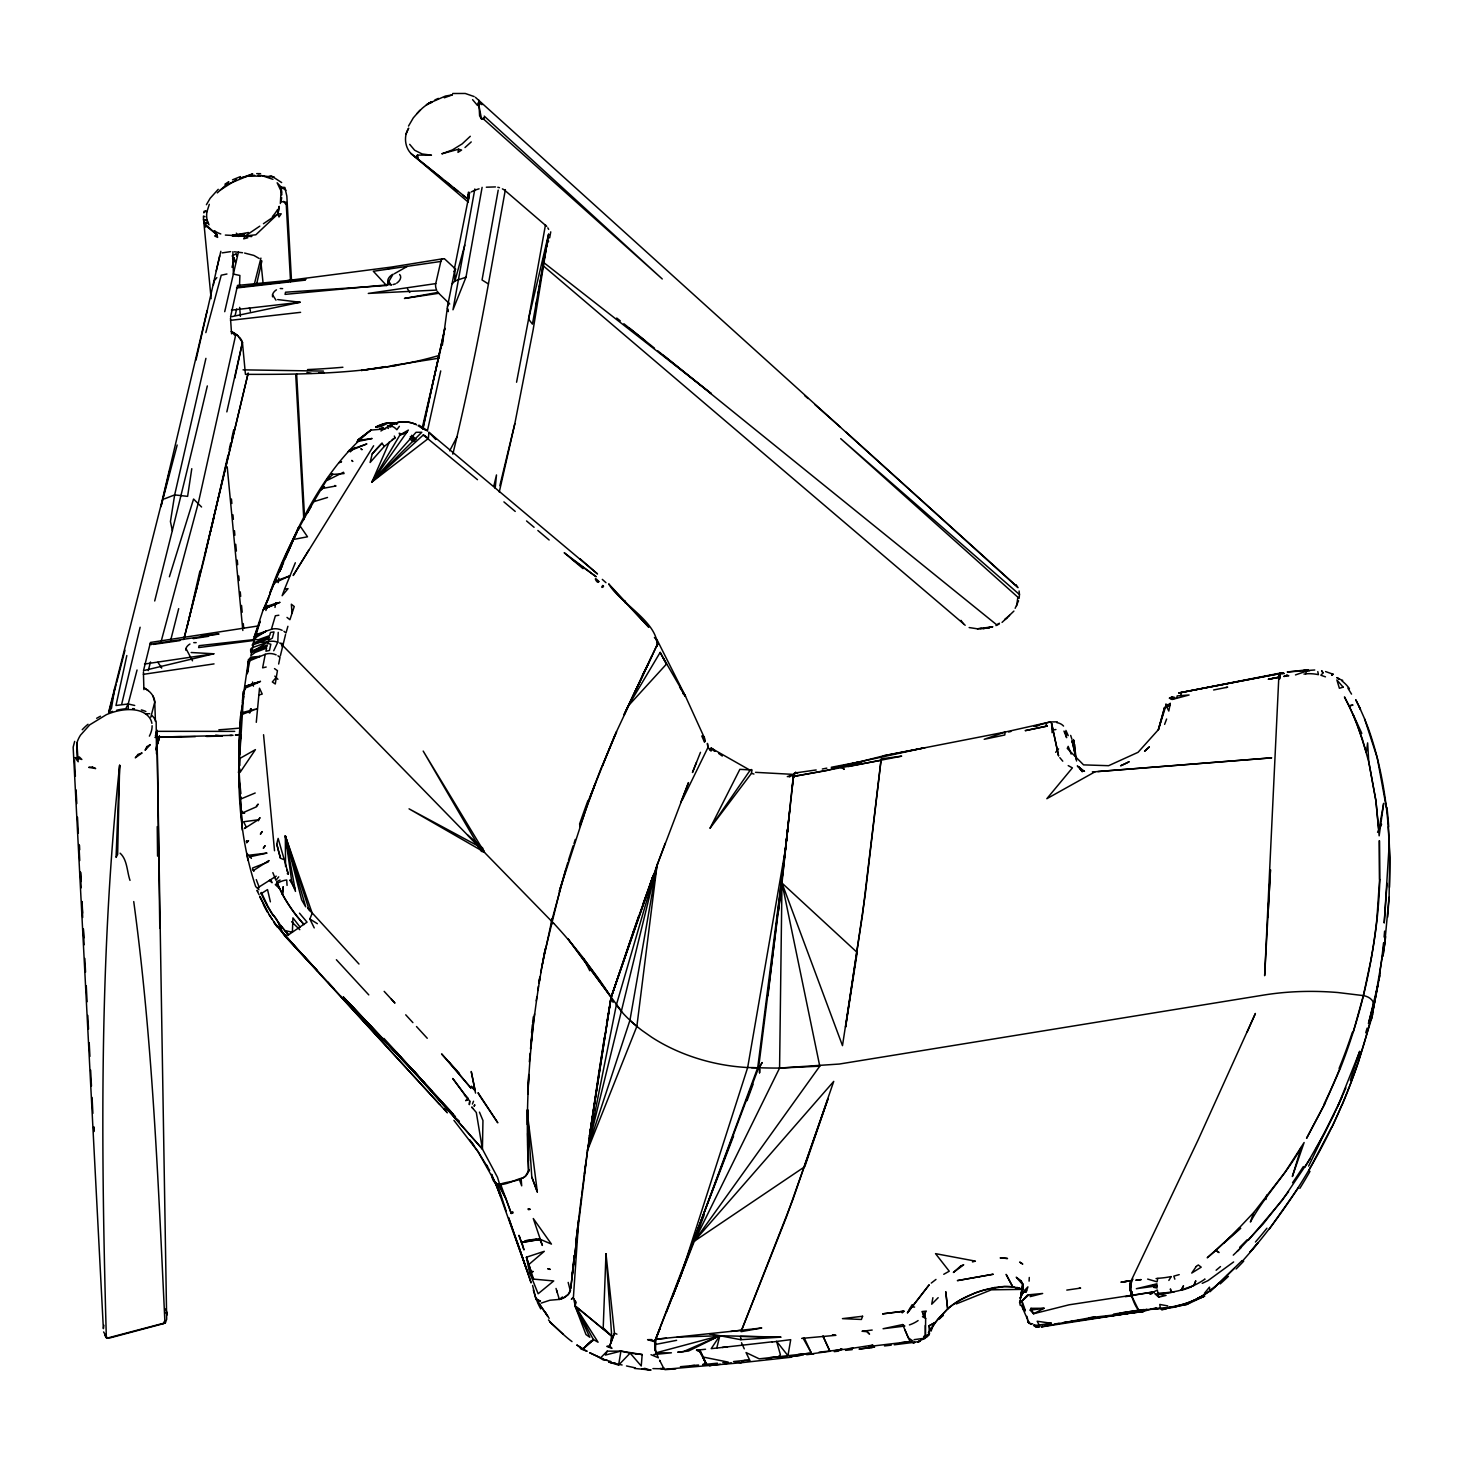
<?xml version="1.0" encoding="UTF-8"?>
<svg xmlns="http://www.w3.org/2000/svg" width="1463" height="1463" viewBox="0 0 1463 1463"><rect width="100%" height="100%" fill="white"/><g stroke="black" fill="none" stroke-linecap="round" stroke-linejoin="round"><path stroke-width="1.5" d="M1218.514 1283.289C1202.677 1299.674 1180.001 1307.575 1157.562 1308.288C1154.801 1306.843 1137.226 1314.323 1143.7 1310.409M230.496 318.184L231.575 333.838M531.819 1177.185L537.323 1191.979L527.777 1116.909L528.582 1171.296C524.431 1096.683 530.978 1022.034 545.278 948.755L540.652 972.95M280.366 203.522L281.262 187.191L277.147 182.784L281.591 192.128M528.417 1160.817L527.503 1109.631L527.448 1124.791M758.346 1068.429L672.761 1296.053L694.358 1241.154L779.578 1068.063L781.974 883.067L788.338 823.614L767.965 995.754M923.135 1313.116L923.281 1315.658L926.317 1311.086L921.946 1311.561L925.658 1318.364L925.402 1338.115L914.101 1339.669M1119.945 1313.134L1138.689 1310.263A8.394 4.956 37.9 0 0 1140.774 1311.25L1138.689 1310.263C1133.075 1304.356 1127.351 1284.77 1131.173 1280.692L1120.914 1282.191L1131.576 1280.637L1132.801 1278.955C1128.083 1289.141 1131.374 1299.565 1131.192 1280.655L1198.032 1140.134L1255.236 1013.841M1379.591 879.537L1379.39 840.713L1379.591 879.537L1376.884 918.782C1371.38 970.024 1359.164 1020.589 1340.254 1068.539L1324.618 1104.163L1306.587 1138.287L1324.618 1104.163M258.933 889.76L255.678 886.56C238.03 834.056 236.622 777.658 240.59 722.795M499.651 1184.5L500.657 1184.335L498.7 1184.555L505.997 1198.892L511.264 1213.467L512.672 1211.711L513.074 1212.882L511.264 1213.467L500.602 1184.189L496.945 1184.152L495.299 1182.104L500.73 1196.478L491.641 1174.314C493.433 1193.771 512.544 1179.818 523.004 1177.861A10.68 6.492 -24 0 0 525.601 1176.087L529.039 1169.778C526.351 1182.342 508.703 1180.513 499.669 1184.39L497.475 1177.276L482.424 1149.095L482.955 1120.53L479.443 1112.118M532.605 1285.465L535.915 1298.888L549.155 1318.346M1029.275 1277.473L1029.092 1281.149M1138.251 1311.47L1142.438 1310.629L1138.251 1311.287M119.655 765.24L117.643 854.465L116.071 857.409L119.655 765.24C99.356 955.394 100.965 1146.827 106.342 1337.712L110.018 1337.895L163.618 1323.613L165.41 1322.771L166.672 1319.297L156.925 730.055L159.796 928.383M655.369 1351.007L655.515 1339.303L733.585 1135.946M651.017 1354.683L658.35 1357.792L655.15 1350.002L654.821 1341.79L651.547 1339.578L647.597 1339.669L654.821 1341.79M1389.1 896.746L1389.759 857.501L1388.277 826.814M143.411 671.974L143.904 689.622M240.92 793.623C236.841 758.017 238.762 721.68 245.199 686.403L260.432 681.429L245.199 686.403L244.943 688.268L258.585 682.435L245.199 686.403M1389.503 887.383L1389.521 886.816C1391.002 836.58 1386.833 785.54 1371.398 737.48A454.335 357.191 -17.2 0 0 1368.143 727.879L1364.522 718.68L1377.195 757.633L1386.339 807.411M93.998 1127.022L93.833 1131.576L93.595 1127.022M655.899 1338.645L655.058 1340.986L660.032 1328.313L655.442 1339.98A10.662 4.48 85.2 0 0 654.802 1342.595L655.351 1350.294L655.589 1339.285L681.703 1272.993L757.706 1067.771L785.521 848.668L793.129 777.895L794.336 773.415L796.658 772.757L789.179 777.036M605.975 1253.681L603.213 1327.855L611.699 1336.048L611.132 1342.467L609.065 1347.295L606.798 1346.381L609.687 1345.905L611.973 1348.356L609.065 1347.295L614.46 1333.25L605.975 1253.681L611.699 1336.048L611.095 1342.577L614.46 1333.25L616.929 1334.165M654.784 1345.43L654.949 1347.898L654.692 1343.564M239.493 286.035L239.895 275.465L233.385 274.093L232.873 251.709M1279.192 675.138C1279.613 672.596 1284.679 672.486 1280.381 673.254L1278.808 677.296L1264.635 975.693M574.959 1305.764L611.699 1336.048L574.959 1305.764L598.074 1342.229L593.393 1339.541L574.959 1305.764L574.264 1299.089L574.959 1305.764L585.986 1334.549L589.827 1337.273L574.959 1305.764L576.166 1302.399L575.197 1300.772M273.727 650.761L277.769 642.202L278.226 632.345M238.634 772.903L243.151 701.984L240.407 716.961L238.634 772.903L239.255 761.638M239.621 754.871L240.718 734.591M241.834 714.31L242.072 709.793M242.565 700.777L247.942 664.001M1267.891 917.136L1270.469 869.772L1264.672 975.309M528.71 1075.086L527.85 1094.324L528.765 1074.537M1163.853 710.707L1163.926 709.555L1158.385 729.69L1138.068 752.311L1108.607 765.698L1083.553 764.875L1067.277 748.434L1068.191 746.368L1071.172 754.085M242.401 702.551L243.059 691.761M1023.131 1285.063L1021.083 1294.353L1022.637 1284.477L1016.236 1277.217L1020.735 1280.564L1022.893 1284.148M1389.119 845.87L1384.217 923.007L1387.052 883.378M256.281 722.32L259.5 688.213L262.224 694.084L258.658 695.035M573.405 1297.388L571.484 1299.162L573.405 1297.388L578.36 1224.915L570.68 1288.629L587.797 1148.4L616.325 1005.044L657.052 865.291L688.506 782.595L680.642 802.803M1387.692 917.082L1389.064 897.294L1384.455 946.25M1076.165 759.187L1072.16 740.808L1074.738 752.549L1074.592 744.521L1072.16 740.808L1073.824 740.772L1076.549 761.016M607.218 1351.172L605.371 1355.049L620.934 1351.117L642.184 1354.555L641.233 1365.985L630.151 1353.129L620.934 1351.117L607.218 1351.172L600.653 1357.792L589.68 1352.672M282.487 894.277L283.145 886.925L282.487 894.277A53.326 18.086 57.2 0 0 289.016 905.103A53.326 17.556 57.2 0 0 303.957 924.451M529.35 1061.9L530.118 1053.287M530.502 1048.989L531.855 1033.939M1019.473 594.527L1019.126 598.33L840.695 438.644L1019.473 594.527L1019.089 590.961M654.839 1343.546L654.93 1342.559M530.868 1046.027L534.086 1016.657M495.171 488.349L496.487 474.945L493.891 485.789M530.904 1045.752L532.239 1032.348M1279.851 674.114L1279.576 679.051L1280.381 673.254M792.123 788.447L793.495 775.756L794.976 772.738M672.761 1296.053L681.776 1272.993L747.666 1067.533L785.521 848.668L793.678 774.915M786.417 841.17L788.338 823.614M790.239 806.04L782.504 876.227M276.452 289.839A7.114 4.901 -31.5 0 0 272.52 294.794L272.539 296.843M1385.114 938.057L1383.029 956.089L1385.662 936.741M248.125 662.428L248.491 659.301M758.675 1067.076L780.511 893.747M1382.773 954.059L1371.983 1017.151L1359.2 1059.194M1383.285 949.67L1384.071 943.105M578.507 1220.215L575.727 1243.495L581.378 1196.972M1045.935 726.215L1046.118 724.587L1047.106 726.069L1025.38 730.622L1047.106 726.069M405.909 134.303L408.671 128.177C403.313 136.077 404.702 149.153 413.133 155.407L441.716 178.23M442.393 345.049L447.532 306.334L454.792 270.033L453.987 271.606M604.402 1037.139L587.504 1150.32L636.862 1026.386L657.052 865.291L665.208 843.273M778.481 911.23L781.974 883.067L857.172 952.45L845.577 1027.154L865.09 895.594L881.22 758.84L901.647 756.152L848.211 766.594L860.262 761.711L883.689 755.804L1005.118 732.067L1050.105 721.954L1057.328 721.844M468.416 192.128L467.648 198.127L467.995 194.597M533.757 1020.333L534.58 1013.859M581.652 1194.85L585.932 1161.969M1130.259 1286.873L1131.411 1280.765M275.007 607.438L275.593 602.921M278.226 582.658L278.811 578.159M1007.257 617.569L1004.788 619.617L1009.543 615.393M189.952 644.031A7.114 4.352 -26.8 0 0 185.966 648.566L185.966 650.377M584.395 1173.637L587.797 1148.4L657.052 865.291L629.95 1020.26L587.797 1148.4M589.114 1138.635L611.077 997.254L638.782 915.856M539.244 981.216L539.81 977.339L539.115 981.71M468.983 195.603L468.014 202.296L469.605 192.385L454.39 268.899M191.781 468.69L187.611 496.359L174.664 494.896L164.459 498.865M536.226 1000.893L536.83 996.943M484.216 116.107L662.264 278.976L483.832 119.308L484.07 117.698L481.546 119.033L479.608 115.906L478.748 100.087M1163.908 710.36L1164.585 707.434L1164.018 709.683M103.891 1325.222L103.361 1328.66L73.15 747.191L74.668 741.394M276.306 677.314L275.3 683.989L272.337 681.959L276.306 677.314L277.44 670.676L274.495 668.591M1165.353 707.489L1158.385 729.69L1164.42 708.458L1166.633 706.684L1168.809 711.055L1170.29 703.264L1168.352 704.764L1169.998 704.398M1176.91 697.522L1177.166 695.913L1189.09 694.998L1173.381 699.168L1169.467 698.162L1172.119 696.827L1174.862 697.504L1172.174 699.515L1169.467 698.162L1174.515 698.436M537.744 990.451L538.421 986.08M1380.176 973.498L1371.215 1020.058M76.881 743.131L78.179 761.766L74.942 757.578L81.855 759.462L79.276 756.92L77.1 759.059L76.881 743.131A35.972 21.78 -28.1 0 1 80.52 735.121L89.773 724.807L106.36 714.676A43.634 26.407 -28.1 0 1 134.907 709.976C142.368 710.835 150.561 715.316 151.896 723.344M422.935 428.878L444.862 328.224L422.844 428.568M516.567 382.227L528.564 319.135L548.57 234.245L533.227 329.358L514.83 423.648L499.267 492.025M114.736 688.268L111.462 708.293L108.628 712.17L161.698 502.467L207.106 310.705M219.688 255.879L195.987 360.117M606.578 1023.844L611.077 997.254L657.655 863.572M281.207 200.577L281.701 197.67M539.024 983.099L540.03 977.138M615.612 1363.37L609.01 1362.126L618.593 1365.089L620.934 1351.117M1265.952 1199.495L1266.702 1195.052M1371.489 957.387L1363.37 995.608L1353.129 1032.476M474.853 188.965L452.981 309.79L465.984 277.22L482.113 187.337M498.206 190.117L482.059 279.982L488.423 283.968A3646.564 2055.296 68 0 1 456.895 437.09L452.817 454.152M488.423 283.968L505.375 189.605M545.498 224.772L528.564 319.135L532.441 324.128L548.57 234.245M536.08 304.816L536.884 300.317M537.689 295.837L538.494 291.338M539.298 286.839L546.979 244.156L543.413 259.701M549.649 237.902L550.746 231.849M213.415 284.919L214.128 280.951L216.835 277.604M187.246 626.292L199.937 570.917M932.9 1297.681L931.712 1304.21L938.167 1297.681M458.596 149.208L458.01 152.353L461.577 150.049L458.596 149.208L441.826 153.816L452.341 149.939L462.125 143.923L470.3 136.278M1379.7 975.693L1378.786 980.466M542.224 965.178L551.624 921.141L565.852 869.443M209.008 224.863L207.124 219.999A36.118 24.542 -32.6 0 1 206.96 211.696L209.3 204.345M247.43 672.194L248.125 668.737M276.141 654.857A10.662 7.059 11.9 0 0 265.242 654.327L262.627 667.841L266.175 667.018M278.665 664.037L280 657.436L277.933 655.808M442.978 258.75L391.663 267.034L287.736 280.53L237.518 285.431L230.551 316.904L300.171 302.274L277.714 299.568M260.926 258.11L253.995 285.468M1373.647 1003.837L1368.472 1023.515L1377.817 985.257C1359.73 1087.32 1311.36 1184.097 1242.252 1261.307M1130.643 1282.228L1130.058 1288.043L1131.557 1295.743L1138.689 1310.226L1144.029 1309.568L1142.877 1311.671L1088.746 1317.816M544.547 953.199L560.804 886.706M570.332 1290.878L568.174 1282.411M226.838 411.889L242.437 342.415L237.811 335.667L231.392 331.571L235.47 335.978L198.383 502.705L161.186 641.306M1279.265 675.485L1278.808 677.259L1268.439 679.253L1278.808 677.259L1279.32 678.137L1279.924 673.565L1282.722 673.876M126.824 655.552L115.979 705.477L128.195 703.977L134.706 705.459M440.729 370.925L427.361 431.073M793.275 777.164L793.549 774.933M159.394 737.169L157.73 743.807L159.376 736.291M157.73 743.807L159.449 735.98M250.758 650.998A5.34 3.456 13.7 0 1 252.678 647.579L268.003 641.891L251.581 652.407L250.868 655.607L255.074 652.516L266.595 648.109L265.919 651.218L269.466 650.45L270.838 644.214L267.656 643.446L268.003 641.891L268.406 640.319L272.319 638.179L274.002 631.888L270.509 632.473L269.649 635.619L258.201 639.752L254.818 639.496L252.185 645.201L268.826 638.746L269.229 637.191L253.94 642.714L268.003 641.891A10.662 6.931 13.7 0 1 277.769 642.202M280.329 655.918L285.559 634.521M704.873 740.79L704.544 742.235L701.838 736.127M251.947 650.797L267.29 645L266.943 646.555L251.581 652.407L250.63 651.529L251.947 650.797L253.52 644.342M183.716 639.514L204.326 558.336L228.045 455.048M229.179 449.726L230.679 443.07M231.703 438.626L233.714 429.756M435.755 283.603L368.292 293.423L436.614 290.076A7.077 3.968 72.2 0 1 435.755 283.603L440.82 261.456A7.096 3.987 72.2 0 1 443.783 258.713M1303.954 674.077L1305.673 673.931L1306.477 671.151L1295.468 674.918M205.917 358.362L174.664 494.896L170.44 521.541L172.323 530.612L154.712 600.982M238.432 251.983L224.717 311.674M256.336 285.285L261.914 260.944M235.214 315.167L236.64 308.986M1371.819 1017.791L1372.641 1014.188M257.141 626.109L150.451 642.458L143.502 670.639L213.817 653.778L191.178 652.516M247.978 374.053L196.188 590.339M1026.276 1291.792L1024.612 1292.231L1026.276 1291.792L1027.922 1286.855L1022.088 1293.036M216.231 270.966L220.84 251.325M234.793 378.149L242.437 342.415A21.323 12.82 12.9 0 0 239.438 337.258M422.441 426.995L443.234 338.264M205.113 554.056L248.18 372.955M121.74 703.996L140.119 627.243M499.852 485.716L514.83 423.648M169.708 470.574L160.912 506.747L177.169 445.008M384.275 446.434L382.026 443.252L376.997 448.446L372.205 453.896L370.102 462.491L384.275 446.434L395.083 437.821L394.333 436.047M172.323 530.612L181.101 494.933A4789.259 701.783 -83.5 0 0 207.325 385.939M210.507 531.801L214.019 517.445M716.779 1348.045L719.814 1335.719L780.767 1337.145L740.827 1339.706L709.445 1333.762M283.255 859.33L280.475 858.251L278.482 851.045L276.763 843.986L278.135 838.409L288.357 874.033L287.26 873.722M184.338 637.539L197.103 586.626M1016.639 605.828L1017.846 597.325M1020.004 1298.23L1023.332 1292.231L1020.205 1297.736M170.622 640.465L178.687 608.645M232.014 267.29L233.696 260.688L232.58 258.348M859.951 762.955L860.262 761.711L924.982 747.721L883.268 755.822M116.656 682.581L124.977 650.249M148.275 670.584L150.506 661.989M283.676 201.528L286.145 202.479L285.724 204.107L283.676 201.528L280.823 202.04M108.865 712.463L116.107 684.721M126.074 708.001L128.195 703.977L137.047 669.999M150.817 717.163L154.767 702.021L152.975 696.041M155.718 749.733L159.065 736.895M205.826 332.613L221.242 275.209L226.948 274.002M464.759 245.144L454.938 280.951L452.323 283.694M704.782 741.394L703.575 736.584A10.808 7.498 -31.3 0 0 703.026 736.054M254.141 636.606L256.153 634.631L271.368 629.328L275.373 615.777L278.848 615.228M287.9 626.31L285.998 632.985L283.932 631.303M1034.78 1325.204L1035.822 1326.959L1039.443 1326.886L1034.469 1326.319L1033.518 1325.057L1034.78 1325.204A17.757 9.272 -25.8 0 0 1039.023 1325.003L1051.44 1323.247M255.165 639.349L256.665 634.156M567.863 862.274L559.36 891.186L589.498 798.286L601.421 767.362M1279.046 675.705L1280.527 673.035L1281.954 673.199L1178.849 692.968L1280.527 673.035M1367.119 1028.16L1365.729 1032.805M169.397 576.769L193.573 499.029L201.565 507.003M270.106 593.85L262.938 610.473L253.245 639.88M163.618 1323.613L164.368 1321.272M573.99 843.566L575.27 839.469M292.033 613.088L291.356 604.219L294.246 606.523L289.912 619.69L287.004 617.423M568.467 860.207L573.149 845.76M1350.294 1080.352L1359.767 1051.294L1356.53 1060.492M155.407 735.852L156.358 732.926M1373.373 1004.953L1373.501 1004.606A10.662 6.931 13.7 0 0 1363.37 995.608L1337.767 992.517A230.843 150.031 13.7 0 0 1263.538 995.096L839.323 1064.04L779.578 1068.063A373.193 242.565 13.7 0 1 759.078 1067.752L751.507 1067.697M264.2 608.809L278.098 602.701L264.821 606.962L264.2 608.809L279.78 602.372L264.2 608.809C288.412 545.717 317.16 473.665 371.364 429.775L357.704 440.162L370.742 430.14L385.665 428.805M579.787 826.357L595.459 783.272L588.949 800.517M1030.702 1295.139L1030.19 1296.62L1042.662 1293.475L1027.629 1294.901L1021.979 1300.973L1023.058 1308.964L1025.069 1309.751L1021.979 1300.973L1028.507 1295.139M1018.559 600.799L1015.157 608.297M642.897 904.244L653.138 875.898M1359.694 1051.495L1338.06 1105.754L1345.923 1087.814M1166.614 719.028L1164.621 724.368M579.787 826.595L584.231 814.031M932.9 1326.008L931.071 1331.092L929.023 1325.825L935.479 1322.223L947.622 1308.946L945.756 1291.683L947.695 1308.873L937.929 1319.023L928.328 1332.683M239.365 741.723L240.846 737.626M249.807 713.011L251.289 708.915M650.23 883.908L653.924 873.74M747.044 1100.651L753.079 1084.211M284.59 589.077L282.14 595.715L288.028 588.638L284.59 589.077L295.325 562.761M1015.925 585.511L845.596 431.75M704.142 1215.04L694.358 1241.154L804.76 1166.706L828.076 1098.622L786.509 1216.777L741.064 1331.659L761.748 1327.983L730.842 1331.44M472.439 1104.053L473.518 1101.218M902.744 1311.415L902.196 1312.86L903.951 1311.195L882.683 1313.847L903.951 1311.195M1194.027 1285.374L1195.783 1280.783L1193.808 1285.483L1190.736 1286.8L1194.027 1285.374A53.29 34.289 -12.5 0 0 1204.982 1279.083L1204.872 1279.156M447.532 306.334L448.794 303.097M666.396 1312.183L681.776 1272.993M696.461 762.406L692.474 772.501L700.484 752.329M287.973 552.301L298.708 527.375L269.686 593.576C283.913 552.246 305.986 513.988 328.736 476.755M589.498 798.286L614.241 736.511L657.655 643.775L624.152 714.621L628.029 706.08M1030.226 1310.153L1030.994 1308.324L1044.125 1308.288L1033.518 1313.756L1030.226 1310.153L1044.125 1308.288M249.021 712.664L250.703 708.659M274.569 583.463L276.361 579.311M280.823 568.924L283.511 562.688M281.499 567.223L279.689 571.411L281.92 566.4M285.12 558.829L298.708 527.375M579.933 558.701L597.507 573.953L428.933 432.317L428.366 438.479L371.931 482.004L389.469 441.789M652.004 655.717L628.596 705.203M1247.262 1031.762L1255.4 1013.457M624.152 714.621L648.456 663.416L642.476 675.083M1304.996 1167.163L1324.746 1132.819L1337.84 1106.247M262.938 610.473L268.717 598.294M408.524 126.056L413.298 117.881L419.972 110.219M579.22 1346.6L580.976 1348.977L587.12 1351.318L583.024 1348.959L593.393 1339.541L583.024 1348.959L576.769 1344.972L581.725 1348.173M1308.617 1166.102L1341.882 1097.25M682.307 800.005L707.946 747.502L707.434 743.515L707.946 747.502M1180.787 694.779L1181.409 693.48M1167.017 705.879L1166.322 707.269L1165.938 703.941L1167.017 705.879L1167.821 704.508M1333.89 1114.623L1315.566 1149.534M1331.549 1127.315L1308.635 1170.875M607.182 1360.261L603.268 1359.438L610.894 1361.504M1377.543 832.301L1381.602 824.254M296.788 532.825L293.423 539.463L307.504 536.793L300.244 526.223L298.507 529.515M710.104 828.131L739.857 769.355L751.763 769.977A10.662 1.39 -73.4 0 1 751.452 773.342L710.104 828.131L750.135 770.251L751.763 769.94M206.411 204.71L210.16 198.273L218.243 189.312M449.671 450.805L456.895 437.09M1181.244 1290.055L1183.512 1285.776L1181.226 1290.073L1177.953 1290.915L1171.296 1292.268L1170.382 1288.903L1171.186 1292.286L1174.533 1291.683M273.746 922.129L277.257 926.902L269.082 914.54L259.756 896.344L267.583 912.089M794.19 773.452L795.671 772.501L793.915 773.927A10.662 3.731 80.4 0 0 793.348 775.811L793.751 777.694L793.293 776.469M907.481 1312.786L929.042 1284.989L907.481 1312.786L910.333 1307.501M259.792 226.162L245.254 236L243.699 238.816L247.796 237.774L242.913 234.153A43.908 29.827 -32.6 0 1 232.05 235.58L251.855 236.421L225.357 235.068M247.796 662.538L250.52 657.216L260.121 656.357L250.191 658.825L247.247 673.803L248.527 661.258L265.242 654.327M307.504 512.91L311.198 506.417M314.234 927.908L309.845 919.002L312.204 913.259L285.34 835.958L285.559 866.535M386.543 285.523L392.98 274.294A7.114 4.773 -34 0 0 387.896 280A7.114 4.773 -34 0 0 390.658 284.535L285.066 294.374L285.559 292.216L386.543 285.523L373.339 271.277L440.82 261.456M477.487 479.699L423.282 434.986L426.702 437.181L423.282 434.986L371.931 482.004L399.929 434.986L406.86 432.298L399.929 434.986L399.198 433.213L401.612 434.09M546.943 243.955L548.662 241.121M1310.226 1158.659L1282.21 1200.337L1248.396 1240.203M308.675 550.326L293.185 575.489L373.632 445.758M1168.846 1280.418L1171.113 1276.742M320.964 490.087L324.493 486.758L321.915 488.569L335.996 485.972L334.844 485.478M912.181 1304.685L910.937 1306.678L914.613 1307.081M1298.358 1187.828L1269.372 1228.993M930.724 1329.556L935.278 1322.497L929.023 1325.825L929.261 1331.641M750.464 770.544L751.305 769.483L750.684 770.196M677.223 1337.109L719.814 1335.719L711.219 1348.648L727.495 1346.874M371.931 482.004L416.041 432.298L421.783 432.28L371.931 482.004L408.36 430.085L399.929 434.986M254.653 175.304A43.817 29.754 -32.6 0 0 240.023 178.321L252.715 173.896L225.777 185.124L217.292 192.878M1142.438 1311.232L1144.011 1310.958L1041.345 1326.923L1042.461 1325.752M861.744 762.589L854.246 764.07L860.262 761.711L826.321 770.635L793.385 776.469L880.982 760.303L862.53 914.631L842.487 1045.643L781.974 883.067L819.774 1066.18L694.358 1241.154L833.745 1081.376L792.653 1200.19L741.522 1330.269L655.68 1339.285L666.451 1338.206M1288.556 1191.705L1263.081 1224.092L1237.259 1251.34M339.379 462.692L341.537 461.741L339.91 461.997M399.381 426.318L396.875 429.738A10.662 7.022 59.5 0 0 389.158 425.898L387.494 426.044L397.918 422.46A53.326 38.751 84.2 0 1 407.153 422.002A53.326 38.843 85.1 0 1 416.48 424.636M927.56 1334.713L926.993 1335.445L929.352 1334.457L926.792 1336.944L929.645 1333.14L925.622 1336.908M1013.914 611.077L1002.045 622.415M1204.396 1293.347L1209.462 1287.166L1210.102 1291.683L1242.069 1260.576M1072.891 744.649L1073.933 740.735L1074.281 741.942L1072.178 742.692M278.738 876.849L275.904 880.232L272.849 872.625M709.976 749.897L708.915 748.709L711.365 748.251L711.055 751.068L709.976 749.897L711.365 748.251L750.135 770.251M1055.664 752.329L1058.59 748.873M1254.157 1211.986L1285.081 1172.229L1304.118 1142.512L1292.359 1176.49L1301.32 1147.193C1286.727 1173.783 1264.91 1195.49 1250.39 1222.026L1253.754 1212.461L1232.248 1235.247L1207.231 1257.796L1215.79 1250.518L1219.026 1252.566L1216.027 1250.316L1239.435 1228.006M1257.961 1242.947L1249.768 1252.273L1256.772 1244.318M205.698 210.745L203.814 212.848L204.143 211.239L206.978 211.696M941.002 1317.121L939.301 1318.968L943.416 1315.2L940.435 1317.066M666.488 664.056L628.359 705.806L660.087 652.535L666.488 664.056L660.252 652.279M256.427 806.003L258.165 804.101L256.5 806.79L242.565 812.879L242.383 811.234M372.205 453.896L382.026 443.252M416.937 113.602L422.167 108.353A39.446 26.773 -33.7 0 1 431.512 101.733L426.41 104.787L432.225 102.191M1323.192 672.797L1320.851 675.248L1325.46 676.839M618.593 1365.089L630.151 1353.129L642.184 1354.555M417.504 155.078L415.583 157.035L418.308 158.37L417.504 155.078L431.457 155.188L422.13 153.962L414.651 150.25L409.677 144.343M873.448 1347.204L859.75 1349.051M1240.88 1247.811L1239.874 1248.799M1238.887 1249.768L1233.254 1255.144M1226.744 1275.773L1234.425 1268.348M471.232 141.929L464.996 147.544M350.26 451.884L354.887 447.44M1223.982 1243.129L1240.734 1228.298M1227.036 1275.498C1213.248 1289.543 1196.88 1302.125 1177.075 1305.782M592.021 1340.913L584.414 1347.606L591.491 1340.583L592.57 1341.242M257.634 887.876L276.233 876.136M533.556 1279.119L528.838 1264.507L544.309 1251.304L526.424 1257.211L529.478 1272.316L538.146 1293.749L553.727 1280.948L533.556 1279.119L529.478 1272.316M219.98 190.245L236.384 179.748M1038.364 1326.85L1035.713 1326.466L1039.498 1325.88M1220.489 1266.574L1216.119 1270.25M1192.254 1301.156L1187.005 1304.374L1174.679 1306.806M931.254 1283.088L935.973 1279.43M1142.676 1309.732L1140.024 1310.062M266.815 904.28A53.326 18.434 57.2 0 0 273.325 915.308C279.323 920.904 279.616 929.371 284.499 935.534L288.522 934.82L307.047 922.147L299.476 913.168M916.734 1341.845L920.245 1341.132L917.776 1342.248L924.835 1337.603M1141.359 1309.897L1157.855 1308.964L1160.305 1308.105L1159.793 1304.447L1167.73 1305.91M541.109 1303.131L549.869 1300.241L559.341 1299.418L562.487 1296.968M1030.994 1308.324L1033.518 1313.756L1069.051 1304.813L1154.234 1291.829L1151.454 1293.877L1149.772 1293.987L1157.324 1290.019L1158.733 1297.151L1166.066 1295.413L1154.837 1293.676L1158.733 1297.151M220.785 233.952A41.165 27.962 -32.6 0 1 214.348 230.715L217.054 234.775L214.659 235.945L217.603 237.39L217.054 234.775L204.363 223.528L207.892 222.504M1233.638 1261.947L1208.054 1280.6L1202.239 1283.362M531.215 1271.804L533.081 1271.512L531.215 1271.804L526.424 1257.211L528.838 1264.507M923.592 1336.56L924.909 1335.646L925.402 1338.115L925.256 1325.478M263.431 223.711L277.952 213.872L281.207 213.836L278.994 216.981L277.952 213.872L279.159 206.466L277.952 213.872L255.86 234.775L245.254 236M380.892 431L386.726 427.342L388.445 428.476M392.212 439.686L395.083 437.821M287.059 885.389L286.711 879.976A10.662 4.444 -22.6 0 0 277.238 883.378L275.3 884.621L279.616 888.644L282.396 894.094L276.562 881.805L280.073 880.013M1333.14 674.242L1331.696 675.138L1333.14 674.242L1325.569 671.572M407.153 266.485L394.242 273.8M396.967 423.667L393.84 423.081A53.326 38.733 83.7 0 0 384.55 423.575L375.753 427.123A53.326 38.77 82.8 0 1 393.84 423.154A53.326 38.806 85 0 1 396.235 423.429M393.328 423.868L387.933 426.611L390.895 427.031M943.745 1274.291L949.249 1271.219L935.534 1253.645L975.382 1261.124L972.474 1261.929M232.087 256.025L236.22 253.666A17.775 10.716 12.9 0 0 236.841 256.153M96.649 718.278L100.453 716.212M1196.697 1298.906L1200.117 1296.986M1097.908 771.568L1271.694 757.834L1095.129 771.751L1046.831 798.707L1072.397 767.892L1068.209 765.606M1142.42 1311.58L1143.682 1311.378L1084.028 1319.626M999.448 623.22L996.632 624.756L663.379 355.29M387.439 423.356L380.782 426.666L375.753 427.123M914.576 1342.357L913.186 1343.052L915.655 1342.138L894.277 1344.79M719.814 1335.719L688.47 1351.062L677.753 1352.178L683.44 1351.593L719.814 1335.719L656.101 1352.8L671.407 1352.818L653.833 1354.537M1023.423 1291.975L1026.66 1290.787M1160.305 1308.105L1162.372 1309.513M995.956 625.579L999.064 624.116M232.489 179.839L240.481 176.584M434.895 99.941L438.37 98.387M428.184 103.654L445.41 96.064L452.414 94.857L444.331 97.783M849.162 1348.776L872.899 1345.1L868.729 1346.509M994.785 1287.513C979.186 1290.695 960.752 1297.114 947.695 1308.873L951.572 1305.746A45.463 22.53 -25.7 0 1 960.277 1300.058L974.76 1293.054A58.593 29.406 -25.8 0 1 984.837 1289.799L1004.167 1286.544A61.812 31.765 -26.3 0 1 1012.817 1286.818L1023.442 1289.616M273.709 583.243L289.784 575.873L274.422 581.488M255.202 793.001L241.285 798.798L241.157 797.079M1189.456 1302.363L1204.616 1296.108L1199.349 1297.882M1144.285 1310.263L1146.699 1309.275M348.139 451.5L366.866 443.929L349.255 450.165M956.18 1303.954L991.402 1289.817L1021.32 1289.397L1016.694 1287.44L1020.26 1288.373M389.158 425.898L397.771 422.496L396.327 424.288L397.918 422.46A53.326 38.751 83.8 0 1 407.153 422.039A53.326 38.788 84.8 0 1 416.352 424.636M1065.32 732.012L1066.618 737.663L1063.967 731.098L1068.228 735.596L1065.905 730.421M1196.899 1299.107L1204.616 1296.108L1187.005 1304.374L1169.559 1307.52M395.504 283.84L392.98 284.608M1166.633 706.684L1169.797 705.751M787.295 776.634L793.641 774.402L755.53 772.336M222.23 252.88L230.605 251.636M248.436 232.507L232.05 235.58L244.76 233.678M258.146 175.249L268.552 176.584L271.149 175.725L281.646 182.564M702.661 1364.632L706.208 1363.937L699.241 1350.623L696.571 1350.203L699.442 1350.258L698.82 1351.355L696.571 1350.203L699.68 1349.874L706.556 1364.083L702.661 1364.632L717.455 1363.187M110.457 712.006L112.523 711.347M446.636 1111.642L443.929 1108.661M241.87 714.493L257.287 708.677L242.035 712.664M1306.148 670.932L1309.678 670.767M314.015 501.59L327.511 497.457M1179.215 1274.62L1173.82 1276.138L1174.844 1279.174M1153.411 1284.861L1156.922 1285.886L1136.349 1288.702L1156.922 1283.819L1157.05 1287.989L1153.649 1287.367M559.341 1299.418L564.041 1297.681A10.808 6.602 -26.3 0 0 566.675 1295.852L568.229 1294.462A10.735 7.242 -22.5 0 0 570.223 1291.445L570.515 1290.019L568.156 1294.536L563.072 1298.156A10.844 6.218 -26.2 0 1 559.341 1299.382L556.598 1290.293M1034.195 726.27L1050.105 721.954L1050.983 722.832M165.41 1322.771L107.256 1338.096L103.599 1331.933M439.558 355.326C376.741 373.723 310.613 374.546 245.711 374.345M833.069 768.13L860.262 761.711L831.258 767.289M832.282 768.13L860.262 761.711M465.984 277.22L454.938 280.951L454.792 270.033M1034.469 726.416L1038.73 725.502M1008.629 731.975L1010.878 731.5M902.671 1324.564L883.085 1328.733L904.829 1326.063L902.671 1324.564L910.333 1342.339L911.467 1341.406L899.818 1342.851M1161.659 1309.842L1166.743 1308.782M1213.595 689.987L1227.658 687.171L1226.085 687.482M843.767 769.355L842.011 767.069L839.268 767.014L842.213 766.74L841.609 767.746L839.268 767.014L848.43 765.222M654.802 1344.588L676.619 1340.327M1271.859 678.594L1278.808 677.259M1178.849 692.968L1281.954 673.199M822.334 769.008L826.796 768.148M980.301 628.578A30.394 20.848 -32.6 0 0 983.319 628.578L992.792 626.767L977.43 628.816L969.146 627.554M1154.234 1291.829L1132.947 1295.34M716.961 1364.248L709.372 1365.637L720.326 1364.248M438.754 293.295L437.949 292.399L404.465 298.434L438.754 293.295L449.726 303.993M283.091 643.738L279.634 643.025M643.647 1368.582L645.146 1368.326M772.135 1342.028L790.715 1339.669L787.954 1355.689L776.579 1341.315L780.401 1354.701L778.371 1356.731L759.206 1358.834L746.039 1352.544L749.605 1359.877L733.548 1361.559L741.083 1362.748L791.739 1357.17M385.683 366.61L361.196 370.486L396.839 365.366M392.358 365.549L439.101 358.161M1138.689 1310.226L1113.636 1314.085M1130.277 1312.53L1136.166 1311.616L1129.893 1312.585M237.664 734.7L235.342 735.066L239.731 734.554M193.171 638.636L208.606 636.295M213.817 653.778L144.508 664.056M214.037 663.891L143.392 674.333M1079.859 1320.248L1063.235 1322.717L1127.827 1313.408M922.056 1339.523L924.872 1338.517L923.976 1338.279M1094.873 1316.901L1041.784 1326.703M1125.303 1296.657L1133.203 1295.541M1044.545 1325.441L1048.697 1324.838M1054.933 1323.924L1059.084 1323.338M149.683 644.305L219.011 634.028L201.345 635.363M983.301 628.578L989.591 627.664L985.55 628.048M1079.072 1288.336L1080.627 1288.098L1066.783 1290.092M1124.315 1281.698L1131.173 1280.692M153.377 644.415L179.931 640.593M794.647 773.031L816.171 769.959M388.372 268.57L392.669 267.967M789.764 1356.823L803.333 1354.957M807.85 1354.336L830.454 1351.209M834.971 1350.587L841.755 1349.654M848.54 1348.721L853.057 1348.1M1303.771 670.31L1307.666 669.798L1287.239 671.974L1314.743 669.981M452.689 93.504L465.234 93.467L474.158 96.558M254.251 640.428L198.621 647.579L199.114 645.658L253.446 639.66M724.715 1363.699L731.281 1362.876M486.338 187.209L495.463 186.917M872.186 1330.05L862 1331.275L866.681 1331.641L869.552 1334.11L866.571 1330.727M300.171 302.274L231.447 310.156M909.949 1341.626L869.936 1346.381M292.893 280.914L238.122 287.095L237.902 285.76M299.44 280.128L305.986 279.36M300.592 312.332L230.532 320.324M801.669 1338.407L835.922 1335.317L832.484 1334.786M884.493 1345.942L891.241 1345.155M323.158 372.718L324.311 372.571M1055.92 729.507L1051.988 730.183L1052.116 732.744M772.19 1341.809L722.21 1347.46M849.912 1348.703L819.115 1352.196M871.271 1347.46L874.6 1347.076L859.019 1349.069M798.249 1354.537L809.825 1353.257L769.684 1357.682M834.239 1351.629L838.756 1351.135M845.523 1350.367L852.289 1349.618M236.512 287.992L305.237 280.128L287.736 280.53M793.348 1356.11L800.17 1355.36M806.625 1354.665L813.794 1353.878M699.68 1349.874L705.532 1349.252M779.834 1357.554L786.619 1356.823M766.356 1358.981L770.91 1358.505M722.813 1362.638L728.19 1362.108L703.173 1357.061L699.625 1350.056L700.85 1353.531M977.43 628.816L981.49 628.432M680.423 1366.698L698.582 1365.016M690.445 1365.784L694.523 1365.4M664.476 1369.331L741.083 1362.748L744.246 1360.444L749.97 1360.553M692.804 1366.076L697.101 1365.71M193.774 642.641L196.17 642.641M652.937 1368.6L664.056 1368.819M156.486 737.133L233.056 735.304M1147.65 1279.083L1157.068 1281.826L1157.763 1278.461L1156.063 1278.552M1304.703 669.981L1308.324 669.725M664.952 1369.661L675.778 1368.893M499.651 1184.353L497.767 1184.335M779.578 1068.063L819.774 1066.18M231.959 735.377L229.929 735.432M280.256 288.504L282.615 288.632M1092.386 771.824L1095.129 771.751M154.95 737.407L195.329 736.639M206.539 736.419L222.23 736.127L215.683 735.121M156.541 736.95L181.467 736.639M206.374 736.328L222.23 736.127M145.495 713.761L149.738 713.706M661.934 1368.326L663.745 1369.185L660.179 1368.435M234.72 731.372L158.169 731.335M320.946 372.846L318.952 372.791M256.702 173.622L260.579 173.676M323.396 371.09L243.041 369.846M780.767 1337.145L740.534 1336.432L740.827 1339.706L740.68 1338.627M757.706 1067.771L747.666 1067.533A133.06 86.463 13.7 0 1 738.413 1066.82A133.133 86.555 13.7 0 1 661.697 1043.247A133.608 86.847 13.7 0 1 651.748 1037.267L642.33 1030.684A133.663 86.866 13.7 0 1 636.862 1026.386L635.82 1025.508A132.621 86.28 13.7 0 1 629.858 1020.296M247.722 175.798L260.213 176.273M545.022 1311.671L547.656 1316.115L536.153 1299.345L540.396 1301.064L536.153 1299.345L533.337 1290.165M132.603 708.586L134.45 708.714M1030.629 1323.631L1032.713 1323.777M281.829 194.853L281.262 187.191L284.864 187.465L286.839 196.133L291.484 280.457M165.356 1312.713L167.001 1312.841L167.221 1314.926M268.552 176.584L274.221 177.023M636.204 1354.025L638.179 1354.208M234.354 251.801L242.565 252.733M634.485 1368.435L650.797 1370.008L644.195 1368.765M918.91 1341.077L919.989 1340.602M538.512 1300.863L540.396 1301.064M483.832 119.308L481.546 119.033L478.383 102.794L481.327 103.416L482.022 104.641L478.383 102.794L477.56 105.537L472.586 99.649M641.891 1368.783L650.797 1370.008M1051.348 1323.265L1037.194 1321.254L1039.846 1326.283M469.641 1139.677L478.035 1151.637L495.719 1183.256L498.718 1184.463L495.774 1183.348L528.692 1275.425M261.493 175.505L272.959 179.327M424.947 430.049L427.324 430.488L418.875 425.111M207.124 219.999L205.295 219.651L207.472 221.279M244.614 253.062L253.904 255.44L259.189 258.476M496.963 1184.207L498.664 1184.536L505.997 1198.892M609.01 1362.126L622.122 1364.997M626.493 1365.948L635.235 1367.85M497.804 187.264L499.486 187.685M306.937 372.425L311.29 373.394M447.331 1112.849L285.486 935.918L281.701 931.62L278.976 923.244L284.718 930.523L292.381 932.26L292.929 917.85L300.098 927.14M751.452 773.342L753.957 774.055M796.53 772.793L795.598 772.519L797.554 773.561L796.805 772.976M481.656 851.375L484.399 852.179L482.497 847.991L467.593 834.934L484.399 852.179L423.191 751.068L477.907 844.956L484.399 852.179L409.055 808.838L477.706 845.797L481.656 851.375L477.706 845.797M258.274 887.328L259.335 887.639L256.281 879.61M292.911 884.658L295.124 889.047L289.875 880.013L291.905 882.5L285.34 835.958L309.114 909.748M1021.32 1289.397L1012.798 1286.837L1006.123 1274.383L1012.725 1286.818L1004.167 1286.544A60.458 30.888 -26.1 0 0 994.767 1287.568M600.653 1357.792L603.524 1358.926M205.039 216.78L203.467 216.03A40.617 28.126 -30.5 0 0 204.381 223.528M1028.233 1322.168L1029.294 1323.503L1027.538 1320.54L1031.013 1324.344M120.112 853.185C127.372 859.75 126.934 871.637 130.006 880.379M654.4 637.539L655.223 637.978A10.68 7.626 -30.2 0 1 655.771 638.362M208.404 223.711L205.917 222.394L204.857 224.918L217.054 234.775M922.458 1316.682L925.658 1318.364M444.624 258.914L455.743 269.247M597.818 1356.585L603.049 1359.822M309.845 919.002L317.361 923.683M260.085 897.166L261.146 899.617M418.071 425.696L423.228 428.97M281.262 187.191L285.925 190.208M1336.871 677.735A53.29 42.244 -23.4 0 1 1339.34 679.216L1339.596 679.234A53.308 42.482 -24.4 0 0 1337.182 677.607M477.907 844.956L482.497 847.991M410.518 436.486L415.547 439.906M536.318 1299.4L538.439 1300.845L535.732 1297.407M913.022 1341.096L908.285 1337.785L904.994 1330.105M1339.431 679.125L1342.687 680.386L1341.918 680.898A53.29 41.476 -18.9 0 1 1349.435 688.707L1349.361 688.598M475.42 97.326L1017.974 587.687L1016.182 584.816M715.005 750.848L711.365 748.251L714.639 751.269M718.644 753.445L722.283 756.042M571.74 559.104L596.136 576.733L564.206 552.74L583.006 568.65M148.257 690.591L143.831 687.701L148.257 690.591A21.323 14.849 14.7 0 1 154.767 702.021L155.425 721.405M714.822 750.921L711.365 748.251L714.785 751.104M542.901 261.914L711.365 393.657L657.783 350.864M345.963 1000.71L342.433 997.894L386.031 1045.35M464.502 1095.312L468.05 1098.128M445.282 181.083L450.641 185.362M454.207 188.215L457.773 191.086M463.131 195.365L466.715 198.218M616.709 318.038L620.294 320.891M623.86 323.744L645.293 340.879M467.867 198.986L410.993 153.505L468.16 202.059M629.602 328.297L654.491 348.176M409.603 438.735L413.151 441.698M503.912 501.9L515.232 511.428M526.552 520.956L534.086 527.302M537.854 530.484L549.155 540.012M702.441 735.633L704.416 737.864L685.47 696.26L656.869 639.477A10.68 7.626 -30.2 0 0 656.357 638.892M542.663 265.315L963.568 623.805M804.595 395.522L808.015 398.539M814.854 404.574L840.475 427.214M636.862 1026.386L629.95 1020.26A133.389 86.701 13.7 0 1 623.092 1013.347L568.065 938.953L611.077 997.254M411.615 435.297L416.095 439.321M602.299 579.385L605.938 582.658M410.225 437.035L414.834 441.277M563.292 1334.366L550.253 1322.278L563.292 1334.366A98.46 66.201 17.8 0 0 571.996 1341.589M479.169 1095.129L478.054 1092.696L497.804 1122.816L479.626 1095.696M291.612 921.708L299.787 929.7M546.741 226.399L505.174 190.647A18.544 14.923 -26.8 0 0 502.376 188.873M655.223 637.978L657.948 643.098L657.088 646.372C658.606 622.433 619.928 603.158 608.681 583.865L627.481 604.146M1070.678 735.414L1071.922 739.254M496.25 1183.786L495.408 1182.689M274.825 676.125L277.915 679.307M455.45 1116.69L451.756 1112.538L453.64 1116.141L459.327 1121.17M428.933 432.317L435.809 439.522M424.636 1082.839L343.403 997.181L451.043 1111.77M296.952 948.664L273.709 921.983M431.713 1090.575L343.403 997.181L417.778 1075.342L383.873 1038.383M612.942 589.223L648.822 627.261L630.535 607.438M439.723 1104.474L284.499 935.534L313.301 966.275M296.404 948.353L317.562 970.938L285.687 936.283M553.746 923.446L281.298 644.067L282.341 646.811M251.417 858.397L246.772 853.386L247.942 860.445M358.984 964.026L307.577 907.883L310.65 911.54M384.166 991.365L394.955 1003.088L391.353 999.174M336.38 959.728L368.786 994.895M327.877 982.075L333.692 988.403M340.97 996.303L351.157 1007.385M356.972 1013.713L364.25 1021.613M405.726 1014.81L412.895 1022.637M416.498 1026.532L427.251 1038.273M459.492 1073.476L441.588 1053.909L471.013 1088.125L448.757 1061.736M1062.778 761.181L1059.815 757.651M682.727 693.224L685.47 696.26L663.397 658.204M396.656 1052.299L482.424 1149.095L476.298 1112.483L471.708 1107.034L472.86 1108.479M284.718 930.523L288.522 934.82L280.878 925.768M482.424 1149.095L410.81 1067.734L451.464 1112.246L450.604 1112.74L449.251 1109.777M552.154 1324.198L548.479 1319.919M157.894 662.282L161.68 668.006L160.747 666.012M621.428 1011.372L616.325 1005.044M303.957 924.561L296.257 915.454A53.326 17.775 57.2 0 1 288.906 905.195A53.326 18.361 57.2 0 1 282.377 894.277M1172.119 696.827L1173.491 698.473M1078.908 766.777L1082.254 771.422M1082.199 771.769L1079.895 768.55M453.914 1120.329L478.035 1151.637L489.684 1170.528M583.646 958.612L597.928 977.778A657.033 427.031 13.8 0 1 609.522 994.803L583.646 958.612L589.79 970.755M842.377 766.557L844.242 769.264M236.311 233.166L238.78 236.494M471.104 1141.561L473.701 1145.127M259.079 894.716L256.994 890.382L257.744 891.461M1029.294 1323.503L1027.812 1321.4L1028.617 1321.912M437.218 291.302L437.949 292.399M272.191 919.386L269.082 914.54M1322.899 672.633L1321.638 670.694L1322.808 672.614M804.321 1338.096L811.142 1352.635L803.132 1338.224M407.482 288.869L409.786 292.454M389.03 281.756L391.316 285.303M272.539 294.794L275.977 300.153M679.582 687.061L685.47 696.26M104.605 1334.988L106.342 1337.712M1347.88 688.14L1351.538 694.12M1020.735 1280.564L1022.875 1284.13M486.594 1164.987L487.636 1166.816M547.82 227.844L548.662 229.398M185.966 648.566L192.494 660.819M234.702 260.725L234.025 257.707L235.397 262.938M660.124 1361.248L659.594 1360.224L663.672 1368.198M744.265 1348.868L741.522 1342.741M1022.509 1305.362L1025.216 1310.994M266.943 904.28L261.365 892.503L260.963 893.82L267.528 889.595L270.381 901.83M1359.2 706.647L1364.339 718.242M706.208 1363.937L702.99 1357.079L705.678 1363.644M1353.257 714.785L1344.46 696.918L1349.069 705.751L1352.982 705.038L1349.197 706.007L1357.207 724.459L1366.314 752.366L1367.631 742.875L1368.783 762.004L1375.933 800.919L1379.152 835.83L1383.669 803.315L1378.823 830.399L1375.933 800.919L1368.929 762.589L1362.218 738.596L1353.257 714.785L1361.815 733.402M290.972 880.342L295.489 891.406L285.34 835.958L305.676 906.804L301.652 899.855L285.34 835.958M277.238 883.378L279.616 888.644M165.666 1308.964L167.001 1312.841M286.876 870.247L288.357 874.033M260.761 260.542L263.011 282.45M506.088 1210.852L497.822 1185.524M1020.699 1301.595L1020.132 1300.095L1020.388 1302.619M537.323 1191.979L531.782 1176.892L527.777 1116.909M611.571 998.077L613.125 1002.356M519.347 1179.397L521.688 1185.835L521.157 1178.757M656.576 1354.317L654.821 1347.898L655.223 1350.294M447.696 309.809L448.318 311.582L447.44 308.053M517.006 1241.538L531.124 1282.923L529.277 1277.254M525.692 1266.409L508.594 1217.691L527.485 1271.786M1020.314 1305.49L1019.546 1302.198M556.031 1288.446L557.147 1292.14M1073.458 739.528L1073.824 740.772M1023.094 1305.965L1024.009 1309.403M276.763 843.986L280.475 858.251M1026.916 1316.353L1027.703 1319.772L1021.375 1305.325M252.532 681.996L253.446 686.165M1051.641 723.563L1058.535 755.731L1051.641 723.563L1051.842 729.177M475.146 1090.63L471.232 1071.483L475.548 1093.099M1317.797 671.608L1318.419 674.662A46.377 38.385 -34 0 0 1305.673 673.821M242.437 342.415L245.437 374.4M1023.259 1288.61L1022.637 1284.477L1020.516 1299.071M151 643.08L151.164 644.726M133.736 901.574C152.682 1041.162 158.169 1182.141 164.953 1322.717M242.127 823.523L238.926 776.579L242.291 830.124M203.54 219.121L211.129 298.671M227.204 466.843L242.84 630.48M263.559 734.737L274.532 850.735M205.222 222.559L205.643 227.094M231.428 498.956L231.867 503.491M232.946 514.83L233.367 519.347M234.446 530.685L234.866 535.22M235.726 544.273L236.384 551.076M237.244 560.128L237.664 564.663M238.743 576.001L239.164 580.518M240.243 591.857L240.682 596.392M241.541 605.444L242.181 612.247M243.26 623.567L243.681 628.102M239.676 307.358L240.371 316.355M527.704 1144.194L528.216 1154.874L527.631 1133.404M286.145 202.479L290.57 281.774M295.727 374.656L303.81 519.639M296.642 373.906L304.56 517.481M74.54 760.266L75.363 776.213M76.076 789.874L76.789 803.553M77.502 817.214L78.325 833.16M78.911 844.553L79.752 860.5M80.337 871.893L81.16 887.84M81.873 901.501L82.696 917.447M83.3 928.84L84.123 944.787M84.836 958.448L85.549 972.127M86.262 985.788L87.085 1001.734M87.798 1015.413L88.511 1029.074M89.206 1042.735L89.92 1056.414M90.633 1070.075L91.456 1086.021M92.059 1097.415L92.882 1113.361M1074.299 748.068L1074.135 743.423M79.477 845.321L79.697 849.838M80.739 872.442L81.16 881.476M82.093 901.811L82.623 913.095M83.354 928.914L83.775 937.948M155.791 732.177L155.828 733.109A21.323 3.127 -83.5 0 0 158.772 736.84M128.195 703.977L128.305 708.458M239.914 768.989L239.987 772.501L255.422 749.623L239.841 758.456L239.859 765.478M1130.478 1282.978L1130.497 1284.551M925.128 1312.86L925.165 1317.066M156.504 753.884L156.175 722.064A42.025 25.968 -26.1 0 0 151.896 715.48M157.254 826.595L157.565 856.148M527.576 1124.773L527.503 1109.631M420.869 427.013A53.326 38.843 85.1 0 1 423.63 428.952M271.368 629.328A10.662 6.803 15.5 0 1 282.158 630.297M251.654 652.37A5.34 3.456 13.7 0 1 251.124 651.712M1384.62 931.108A1141.835 870.284 16.2 0 1 1384.089 937.052M1383.523 942.977A1141.835 870.284 16.2 0 1 1379.737 973.407M1386.924 807.375A761.4 591.198 2.5 0 1 1388.716 826.796M265.882 610.51A854.154 647.926 2.9 0 1 267.747 605.444M1371.398 957.296A951.755 730.512 8.3 0 0 1377.14 918.618A924.525 709.701 9.4 0 0 1379.847 879.556M579.531 824.218A1554.712 1063.802 -28.3 0 1 587.961 800.517M553.837 923.409A658.478 428.001 13.7 0 1 583.737 958.576M1056.78 722.631A17.775 13.332 -38.4 0 1 1063.564 726.069M704.416 737.864A10.735 7.443 -23.6 0 1 704.928 740.772M597.8 1356.622A93.925 63.732 17.6 0 1 589.644 1352.708M273.051 915.491A53.326 18.928 57 0 1 261.091 893.052M1266.94 1228.189A586.919 400.222 -6.8 0 1 1255.455 1242.014M1228.39 1276.358A369.371 225.704 -14.5 0 1 1220.16 1283.929M1243.715 1261.143A448.995 289.071 -11.5 0 1 1236.089 1268.97M1359.365 1059.249A1141.835 864.578 16.2 0 1 1342.065 1105.059M1341.864 1104.986A1090.52 825.095 15.4 0 1 1331.824 1127.424M1309.988 1171.369A877.142 651.072 7 0 1 1299.821 1188.395M1247.189 1239.764A454.335 293.185 -10.9 0 1 1239.655 1247.354M1303.314 1166.56A761.4 556.653 3.4 0 1 1292.561 1182.726M1177.075 1306.587A53.747 27.742 -14.6 0 1 1159.958 1308.855M1171.186 1292.012A53.838 28.931 -13.5 0 1 1158.349 1293.219M1171.186 1292.597A53.674 29.443 -13.7 0 1 1158.093 1293.804M243.37 699.954A854.154 640.447 3 0 1 243.882 696.479M244.961 689.548A854.154 640.447 3 0 1 245.546 686.074M267.491 912.107A48.169 16.934 57.3 0 1 263.377 904.555M284.169 934.546A47.657 15.398 57.2 0 1 277.238 926.28M1352.361 1032.275A951.755 713.213 8.4 0 1 1339.102 1068.392M1339.779 1068.593A924.525 693.718 9.5 0 1 1324.106 1103.98M1171.113 1276.559A46.377 23.243 -15 0 1 1157.855 1278.278M531.526 1032.494A1554.712 996.175 -25.8 0 1 532.404 1024.649M532.623 1022.692A1554.712 996.175 -25.8 0 1 533.355 1016.785M1190.571 1286.58A53.308 31.619 -13.8 0 1 1181.135 1289.799M1190.919 1287.038A53.29 32.149 -13.7 0 1 1181.318 1290.329M918.106 1320.559A17.775 9.199 -23.9 0 1 909.419 1324.911M540.78 1308.91A97.235 65.378 16.4 0 1 537.378 1302.07M1171.717 1307.154A46.395 22.256 -15.2 0 1 1168.791 1307.629M279.012 923.171A53.326 17.647 57.2 0 1 273.471 915.198M965.196 625.268A32.095 21.616 -34.6 0 1 961.045 620.349M471.305 191.927A19.147 5.614 -9.8 0 1 479.078 188.818M277.641 209.428A37.087 25.2 -32.6 0 1 272.429 216.561M240.7 727.989A578.818 402.91 14.7 0 1 218.865 729.799M399.618 274.495A7.114 4.773 -34 0 1 396.711 283.164M342.909 367.25A578.818 347.956 12.9 0 1 307.541 369.572M249.387 307.797A21.323 12.82 12.9 0 1 250.374 311.29M231.392 331.571A21.323 12.82 12.9 0 1 237.811 335.667M152.115 725.739A35.825 21.689 -28.1 0 1 149.391 736.145M141.362 709.902A45.335 28.016 -26 0 1 145.879 711.512M116.656 710.25A47.493 29.333 -26 0 1 126.806 708.677M82.239 729.726A42.336 26.151 -26 0 1 88.018 724.276M759.626 1069.032L759.571 1072.8L759.626 1069.032M471.251 1086.369L474.689 1090.118L471.251 1086.369M573.075 1266.757L571.777 1278.388L574.392 1255.126L573.075 1266.757M1005.118 732.067L1004.788 734.993L984.197 739.29L1005.118 732.067M598.879 1072.489L589.498 1135.91L611.04 998.132L598.879 1072.489M1166.779 705.678L1164.475 708.11L1166.779 705.678M625.359 601.476L625.122 602.719L624.024 600.543L625.359 601.476M551.624 921.141L551.624 924.195L552.319 918.618L551.624 921.141M469.733 1101.036L469.349 1104.51L469.733 1101.036M256.153 634.631L255.714 636.259L266.303 631.102L255.257 637.868L254.855 635.399L260.121 621.245L256.153 634.631M598.806 581.469C597.983 585.511 591.582 573.587 598.806 581.469M633.351 931.62L611.369 996.778L653.065 876.099L633.351 931.62M862.585 1316.261L861.414 1319.461L842.45 1318.638L862.585 1316.261M605.7 757.523L602.207 766.118L616.563 731.774L605.7 757.523M995.206 1288.062L992.335 1289.068L995.206 1288.062M762.058 1062.613L759.919 1066.472L762.058 1062.613M146.83 746.66L145.111 750.281L150.268 744.649L146.83 746.66M268.826 860.61L268.168 861.981L252.624 868.016C251.801 871.052 255.934 871.454 253.373 870.576L268.826 860.61M474.744 1105.022L474.213 1106.046L474.744 1105.022M656.302 1338.06L655.68 1339.285L656.302 1338.06M259.847 817.78L258.274 820.615L259.847 817.78M602.756 585.529C599.428 589.04 605.554 586.7 602.756 585.529M262.06 831.642L260.487 834.093L262.06 831.642M264.968 845.833L263.413 848.138L264.968 845.833M332.54 474.433L344.061 473.573L343.494 472.256L327.09 480.449L332.796 474.085L331.132 474.359L332.54 474.433M1196.259 1266.464L1191.742 1273.066L1201.214 1267.159L1198.288 1264.965L1196.259 1266.464M351.906 460.479L352.656 461.394L351.906 460.479M467.154 1100.011L465.728 1100.542L467.154 1100.011M137.997 754.469L135.291 757.834L142.076 752.951L137.997 754.469M361.105 448.867L361.91 449.598L361.105 448.867M228.667 181.869L225.777 185.124L224.991 184.137L228.667 181.869M248.472 840.695L246.79 842.597L246.497 840.932L246.79 842.597L248.472 840.695M358.161 440.436L356.935 441.661L372.114 438.498L358.161 440.436L359.349 439.266L360.337 439.65L358.161 440.436M1149.296 746.935L1144.633 751.214L1149.296 746.935M960.752 1265.952L953.364 1272.463L963.696 1264.818L960.752 1265.952M521.87 1242.27L523.973 1249.914L518.981 1235.321L521.486 1242.617L540.377 1239.38L551.441 1244.099L533.282 1218.533L542.389 1245.434L539.865 1239.38L521.87 1242.27M246.259 827.07L244.486 828.515L258.146 819.81L243.589 821.767L246.259 827.07M1156.191 1308.397L1154.837 1308.507L1157.855 1308.964L1156.191 1308.397M383.379 427.653L379.758 429.244L383.379 427.653M452.725 1113.709L451.025 1113.215L452.725 1113.709M841.609 1348.721L839.433 1349.892L841.609 1348.721M1141.012 1279.631L1136.056 1280.143L1141.012 1279.631M1128.961 761.821L1120.585 765.789A72.162 52.028 -39.2 0 0 1128.961 761.839M995.133 1287.989L990.177 1288.94L995.133 1287.989M664.312 1368.435L662.757 1368.527L664.312 1368.435M1286.91 675.174L1283.764 676.473L1288.757 675.76L1286.91 675.174M1132.179 1295.56L1131.484 1293.804L1132.179 1295.56M1343.125 687.153L1339.395 688.287L1336.871 679.948L1343.125 687.153M530.045 1209.298C527.485 1210.852 527.155 1207.359 530.045 1209.298M266.741 853.112L249.752 856.843L249.368 855.178L266.741 853.112M978.838 1276.778L957.369 1280.619L993.249 1274.236L978.838 1276.778M536.263 1238.978L524.87 1240.825L540.377 1239.38L536.263 1238.978M1284.039 673.565L1283.051 672.889L1284.039 673.565M550.125 1269.39L547.985 1268.823L550.125 1269.39M1132.307 1293.713L1131.685 1291.5L1132.307 1293.713M1152.112 1308.745L1150.759 1308.873L1152.112 1308.745M92.425 767.069L88.749 767.362L95.644 768.55L92.425 767.069M1007.44 1258.491L1000.18 1257.924A72.162 37.855 -26.7 0 1 1007.422 1258.509M244.522 813.081L242.565 812.879L244.522 813.081M1084.43 771.294L1081.889 770.855L1077.298 765.935L1084.43 771.294M796.549 772.775L795.579 772.519L796.549 772.775M271.368 881.11L269.393 880.305L272.027 882.719L271.368 881.11M1021.265 1263.026L1019.638 1262.094L1022.765 1264.069L1021.265 1263.026M467.904 1099.024L452.762 1078.487L468.8 1100.011L467.904 1099.024M1355.872 699.954L1360.407 709.244L1355.872 699.954M829.868 1350.989L822.901 1335.92L829.704 1351.007"/></g></svg>
